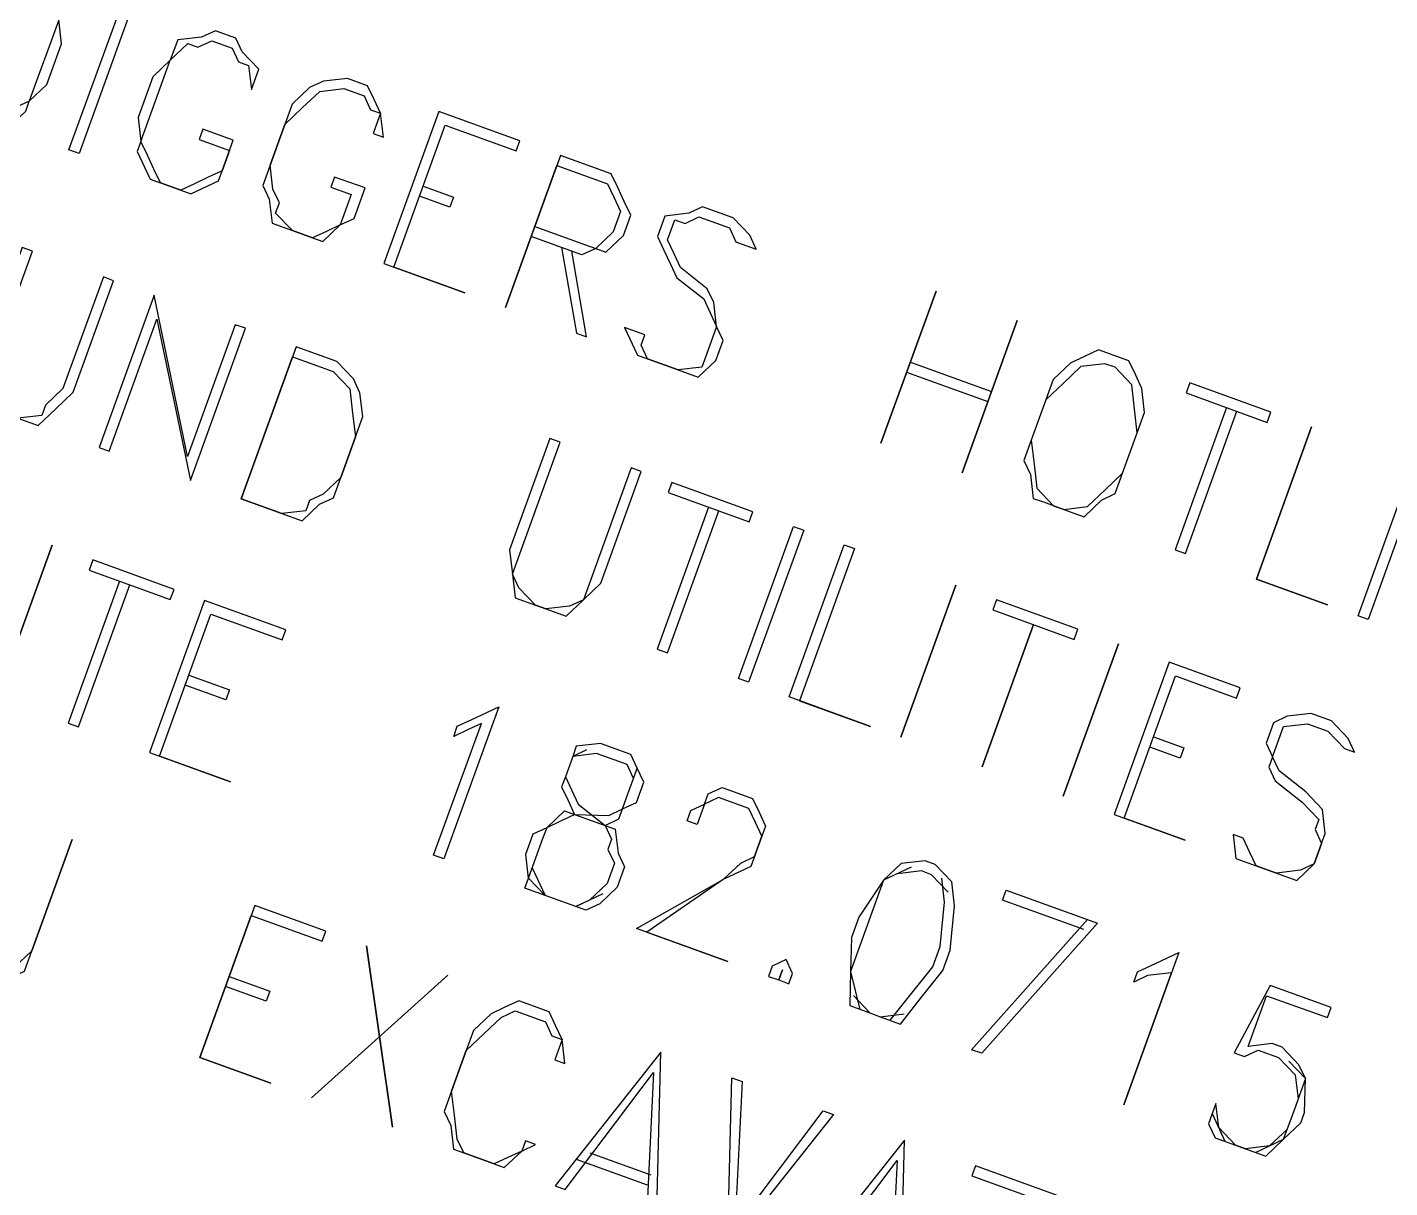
# Model space of a CAD drawing. Header units: feet. Extents: x 2484883 to 2491360, y 414166 to 419420.
# Drawn here: x 2485619.7 to 2485762.5, y 416094.5 to 416216.2 of the extents above; entities that cross this region are included whole.
import ezdxf

# ---------------------------------------------------------------- set-up
doc = ezdxf.new("R2010")
doc.units = ezdxf.units.FT
doc.layers.add('SITE_BASE', color=8, linetype='Continuous')

msp = doc.modelspace()

# ---------------------------------------------------------------- linework, layer by layer
at = {"layer": 'SITE_BASE'}
for p, q in [((2485711.86, 416179.98), (2485720.37, 416176.9)), ((2485712.25, 416181.04), (2485720.76, 416177.96)), ((2485672.63, 416128.01), (2485673.99, 416125.11)), ((2485677.18, 416123.96), (2485680.07, 416125.32)), ((2485745.25, 416099.35), (2485743.9, 416102.24)), ((2485677.23, 416097.48), (2485684.67, 416094.79)), ((2485678.67, 416098.16), (2485685.06, 416095.85))]:
    msp.add_line(p, q, dxfattribs=at)
for points in [[(2485611.31, 416207.91), (2485615.57, 416206.38), (2485617.69, 416205.61), (2485619.53, 416207.35), (2485619.91, 416208.41), (2485621.74, 416210.16), (2485623.28, 416214.41), (2485622.99, 416216.92), (2485623.76, 416219.05), (2485623.08, 416220.5), (2485621.33, 416222.33), (2485617.08, 416223.87), (2485611.31, 416207.91), (2485616.69, 416222.81), (2485620.95, 416221.27), (2485622.69, 416219.43), (2485622.99, 416216.92), (2485622.22, 416214.8), (2485620.68, 416210.54), (2485619.91, 416208.41), (2485618.46, 416207.73), (2485618.08, 416206.67), (2485615.57, 416206.38), (2485611.31, 416207.91)], [(2485625.14, 416202.91), (2485624.07, 416203.3), (2485629.84, 416219.25), (2485630.91, 416218.87), (2485625.14, 416202.91)], [(2485638.08, 416205.45), (2485637.7, 416204.39), (2485640.89, 416203.23), (2485640.12, 416201.11), (2485638.67, 416200.43), (2485637.22, 416199.75), (2485635.78, 416199.07), (2485633.65, 416199.84), (2485632.97, 416201.29), (2485632.29, 416202.73), (2485631.61, 416204.18), (2485632.38, 416206.31), (2485633.92, 416210.56), (2485634.69, 416212.69), (2485636.52, 416214.43), (2485637.58, 416214.05), (2485639.03, 416214.73), (2485641.16, 416213.96), (2485641.84, 416212.51), (2485642.9, 416212.13), (2485643.2, 416209.62), (2485643.97, 416211.74), (2485642.22, 416213.58), (2485641.54, 416215.02), (2485639.42, 416215.79), (2485637.97, 416215.11), (2485635.46, 416214.82), (2485634.69, 416212.69), (2485632.85, 416210.95), (2485631.32, 416206.69), (2485631.61, 416204.18), (2485631.23, 416203.12), (2485632.58, 416200.22), (2485633.65, 416199.84), (2485635.78, 416199.07), (2485636.84, 416198.68), (2485639.74, 416200.04), (2485640.12, 416201.11), (2485641.27, 416204.3), (2485638.08, 416205.45)], [(2485651.91, 416200.45), (2485651.53, 416199.39), (2485653.65, 416198.62), (2485652.88, 416196.49), (2485652.5, 416195.43), (2485651.05, 416194.75), (2485649.6, 416194.07), (2485647.48, 416194.84), (2485645.73, 416196.67), (2485646.12, 416197.73), (2485645.44, 416199.18), (2485645.14, 416201.69), (2485646.68, 416205.95), (2485648.52, 416207.69), (2485650.35, 416209.43), (2485652.86, 416209.73), (2485654.99, 416208.96), (2485655.67, 416207.51), (2485656.73, 416207.13), (2485655.96, 416205), (2485657.03, 416204.62), (2485656.73, 416207.13), (2485656.05, 416208.58), (2485655.37, 416210.02), (2485653.25, 416210.79), (2485650.73, 416210.5), (2485649.28, 416209.82), (2485647.45, 416208.08), (2485646.68, 416205.95), (2485645.14, 416201.69), (2485644.38, 416199.57), (2485645.05, 416198.12), (2485645.35, 416195.61), (2485647.48, 416194.84), (2485649.6, 416194.07), (2485650.67, 416193.68), (2485652.5, 416195.43), (2485653.95, 416196.11), (2485655.1, 416199.3), (2485651.91, 416200.45)], [(2485662.82, 416207.33), (2485657.05, 416191.38), (2485665.56, 416188.3), (2485658.11, 416190.99), (2485663.5, 416205.88), (2485670.94, 416203.19), (2485671.33, 416204.26), (2485662.82, 416207.33)], [(2485675.58, 416202.72), (2485669.81, 416186.76), (2485675.2, 416201.65), (2485680.52, 416199.73), (2485681.2, 416198.28), (2485681.88, 416196.83), (2485681.11, 416194.71), (2485679.27, 416192.96), (2485680.34, 416192.58), (2485682.17, 416194.32), (2485682.94, 416196.45), (2485682.26, 416197.9), (2485681.58, 416199.35), (2485680.9, 416200.79), (2485675.58, 416202.72)], [(2485661.19, 416199.5), (2485664.38, 416198.35), (2485664, 416197.28), (2485660.81, 416198.44)], [(2485682.28, 416184.66), (2485683.64, 416181.76), (2485684.71, 416181.38), (2485687.9, 416180.22), (2485690.02, 416179.45), (2485691.86, 416181.2), (2485692.63, 416183.32), (2485691.95, 416184.77), (2485691.65, 416187.28), (2485690.97, 416188.73), (2485688.17, 416190.95), (2485687.49, 416192.4), (2485686.81, 416193.85), (2485687.58, 416195.97), (2485688.64, 416195.59), (2485690.09, 416196.27), (2485693.28, 416195.11), (2485693.96, 416193.67), (2485695.02, 416193.28), (2485696.09, 416192.9), (2485695.41, 416194.35), (2485693.67, 416196.18), (2485690.48, 416197.33), (2485689.03, 416196.65), (2485686.52, 416196.36), (2485685.75, 416194.23), (2485686.42, 416192.78), (2485687.1, 416191.33), (2485687.78, 416189.89), (2485690.59, 416187.67), (2485691.27, 416186.22), (2485691.95, 416184.77), (2485691.56, 416183.71), (2485690.79, 416181.58), (2485690.41, 416180.52), (2485687.9, 416180.22), (2485684.71, 416181.38), (2485684.03, 416182.82), (2485684.41, 416183.89), (2485682.28, 416184.66)], [(2485672.89, 416195.27), (2485678.21, 416193.35), (2485679.27, 416192.96), (2485677.82, 416192.28), (2485672.51, 416194.21)], [(2485628.74, 416189.58), (2485627.67, 416189.97), (2485623.44, 416178.27), (2485621.61, 416176.53), (2485621.23, 416175.46), (2485618.71, 416175.17), (2485617.65, 416175.55), (2485615.91, 416177.38), (2485615.23, 416178.83), (2485616, 416180.96), (2485620.23, 416192.66), (2485619.16, 416193.05), (2485614.93, 416181.35), (2485615.23, 416178.83), (2485615.52, 416176.32), (2485617.65, 416175.55), (2485618.71, 416175.17), (2485620.84, 416174.4), (2485622.68, 416176.14), (2485624.51, 416177.88), (2485628.74, 416189.58)], [(2485675.7, 416193.05), (2485677.26, 416184.07), (2485678.32, 416183.68), (2485676.76, 416192.67)], [(2485709.17, 416172.53), (2485714.94, 416188.49), (2485709.17, 416172.53)], [(2485636.8, 416168.63), (2485642.57, 416184.59), (2485641.5, 416184.97), (2485636.5, 416171.14), (2485632.99, 416188.05), (2485627.22, 416172.09), (2485628.29, 416171.71), (2485633.29, 416185.53), (2485636.8, 416168.63)], [(2485723.45, 416185.41), (2485717.68, 416169.45), (2485723.45, 416185.41)], [(2485642.12, 416166.71), (2485646.37, 416165.17), (2485648.5, 416164.4), (2485650.33, 416166.14), (2485651.78, 416166.82), (2485652.55, 416168.95), (2485654.09, 416173.2), (2485654.86, 416175.33), (2485654.56, 416177.84), (2485653.88, 416179.29), (2485652.14, 416181.12), (2485647.89, 416182.66), (2485642.12, 416166.71), (2485647.5, 416181.6), (2485651.76, 416180.06), (2485653.5, 416178.23), (2485653.79, 416175.71), (2485654.09, 416173.2), (2485652.55, 416168.95), (2485650.72, 416167.21), (2485649.27, 416166.53), (2485648.88, 416165.46), (2485646.37, 416165.17), (2485642.12, 416166.71)], [(2485731.96, 416182.33), (2485730.51, 416181.65), (2485729.06, 416180.97), (2485727.23, 416179.23), (2485726.46, 416177.1), (2485724.92, 416172.85), (2485724.15, 416170.72), (2485724.83, 416169.27), (2485725.13, 416166.76), (2485726.19, 416166.38), (2485729.38, 416165.22), (2485730.45, 416164.84), (2485732.28, 416166.58), (2485733.73, 416167.26), (2485734.5, 416169.39), (2485736.03, 416173.64), (2485736.8, 416175.77), (2485736.51, 416178.28), (2485735.83, 416179.73), (2485735.15, 416181.18), (2485731.96, 416182.33)], [(2485732.64, 416180.88), (2485730.13, 416180.59), (2485728.29, 416178.85), (2485726.46, 416177.1), (2485724.92, 416172.85), (2485725.22, 416170.34), (2485725.51, 416167.83), (2485727.25, 416165.99), (2485728.32, 416165.61), (2485730.83, 416165.9), (2485732.66, 416167.65), (2485734.5, 416169.39), (2485736.03, 416173.64), (2485735.74, 416176.16), (2485735.45, 416178.67), (2485733.7, 416180.5), (2485732.64, 416180.88)], [(2485749.66, 416174.73), (2485750.04, 416175.8), (2485741.53, 416178.87), (2485741.15, 416177.81), (2485749.66, 416174.73)], [(2485745.4, 416176.27), (2485740.02, 416161.38), (2485741.08, 416160.99), (2485746.47, 416175.89)], [(2485748.53, 416158.3), (2485755.97, 416155.61), (2485748.53, 416158.3), (2485754.3, 416174.26), (2485748.53, 416158.3)], [(2485684.05, 416169.59), (2485682.99, 416169.97), (2485678.76, 416158.27), (2485677.99, 416156.14), (2485676.54, 416155.46), (2485674.03, 416155.17), (2485672.96, 416155.55), (2485671.22, 416157.39), (2485670.54, 416158.83), (2485671.31, 416160.96), (2485675.54, 416172.66), (2485674.48, 416173.05), (2485670.25, 416161.35), (2485670.54, 416158.83), (2485670.84, 416156.32), (2485672.96, 416155.55), (2485674.03, 416155.17), (2485676.16, 416154.4), (2485677.99, 416156.14), (2485679.82, 416157.88), (2485684.05, 416169.59)], [(2485760.23, 416154.07), (2485759.17, 416154.45), (2485764.94, 416170.41), (2485766, 416170.03), (2485760.23, 416154.07)], [(2485695.37, 416164.29), (2485695.75, 416165.36), (2485687.24, 416168.43), (2485686.86, 416167.37), (2485695.37, 416164.29)], [(2485691.11, 416165.83), (2485685.73, 416150.94), (2485686.79, 416150.55), (2485692.18, 416165.45)], [(2485622.31, 416161.84), (2485618.08, 416150.14), (2485616.25, 416148.39), (2485614.8, 416147.72), (2485613.35, 416147.04), (2485611.23, 416147.81), (2485610.55, 416149.25), (2485609.87, 416150.7), (2485609.57, 416153.21), (2485613.81, 416164.91), (2485609.57, 416153.21), (2485608.81, 416151.09), (2485610.16, 416148.19), (2485611.23, 416147.81), (2485613.35, 416147.04), (2485614.42, 416146.65), (2485617.31, 416148.01), (2485618.08, 416150.14), (2485622.31, 416161.84)], [(2485695.3, 416147.48), (2485694.24, 416147.86), (2485700.01, 416163.82), (2485701.07, 416163.43), (2485695.3, 416147.48)], [(2485699.56, 416145.94), (2485705.33, 416161.89), (2485706.39, 416161.51), (2485700.62, 416145.55), (2485708.07, 416142.86), (2485699.56, 416145.94)], [(2485634.69, 416156.16), (2485635.08, 416157.22), (2485626.57, 416160.3), (2485626.19, 416159.24), (2485634.69, 416156.16)], [(2485629.38, 416158.08), (2485623.99, 416143.19), (2485625.06, 416142.81), (2485630.44, 416157.7)], [(2485711.26, 416141.71), (2485717.03, 416157.66), (2485711.26, 416141.71)], [(2485638.27, 416156.07), (2485632.5, 416140.11), (2485641.01, 416137.04), (2485633.57, 416139.73), (2485638.95, 416154.62), (2485646.4, 416151.93), (2485646.78, 416152.99), (2485638.27, 416156.07)], [(2485729.41, 416151.98), (2485729.79, 416153.05), (2485721.28, 416156.12), (2485720.9, 416155.06), (2485729.41, 416151.98)], [(2485725.15, 416153.52), (2485719.77, 416138.63), (2485725.15, 416153.52)], [(2485728.28, 416135.55), (2485734.05, 416151.51), (2485728.28, 416135.55)], [(2485739.36, 416149.59), (2485733.6, 416133.63), (2485741.04, 416130.94), (2485734.66, 416133.25), (2485740.04, 416148.14), (2485746.43, 416145.83), (2485746.81, 416146.89), (2485739.36, 416149.59)], [(2485636.64, 416148.24), (2485640.9, 416146.7), (2485640.51, 416145.64), (2485636.26, 416147.17)], [(2485663.35, 416128.96), (2485662.29, 416129.34), (2485667.29, 416143.17), (2485665.84, 416142.49), (2485664.39, 416141.81), (2485664.77, 416142.88), (2485666.22, 416143.56), (2485669.12, 416144.92), (2485663.35, 416128.96)], [(2485746.07, 416131.53), (2485746.36, 416129.02), (2485748.49, 416128.25), (2485750.62, 416127.48), (2485752.74, 416126.71), (2485754.58, 416128.45), (2485755.34, 416130.58), (2485755.73, 416131.64), (2485755.43, 416134.15), (2485753.69, 416135.99), (2485750.89, 416138.2), (2485750.21, 416139.65), (2485750.59, 416140.72), (2485751.36, 416142.84), (2485753.87, 416143.14), (2485756, 416142.37), (2485757.74, 416140.54), (2485758.81, 416140.15), (2485758.13, 416141.6), (2485756.38, 416143.43), (2485754.26, 416144.2), (2485751.74, 416143.91), (2485750.3, 416143.23), (2485749.53, 416141.1), (2485750.21, 416139.65), (2485749.82, 416138.59), (2485750.5, 416137.14), (2485753.31, 416134.92), (2485755.05, 416133.09), (2485754.67, 416132.03), (2485755.34, 416130.58), (2485754.58, 416128.45), (2485753.13, 416127.77), (2485750.62, 416127.48), (2485748.49, 416128.25), (2485747.81, 416129.69), (2485747.13, 416131.14), (2485746.07, 416131.53)], [(2485737.74, 416141.76), (2485740.93, 416140.6), (2485740.54, 416139.54), (2485737.35, 416140.69)], [(2485678.31, 416140.39), (2485676.86, 416139.71), (2485676.09, 416137.58), (2485676.77, 416136.14), (2485677.45, 416134.69), (2485680.25, 416132.47), (2485681.32, 416132.09), (2485681.61, 416129.57), (2485682.29, 416128.13), (2485681.52, 416126), (2485679.69, 416124.25), (2485678.24, 416123.58), (2485677.18, 416123.96), (2485673.99, 416125.11), (2485671.86, 416125.88), (2485672.24, 416126.95), (2485671.95, 416129.46), (2485672.72, 416131.59), (2485674.17, 416132.27), (2485676, 416134.01), (2485677.06, 416133.62), (2485680.64, 416133.53), (2485682.09, 416134.21), (2485682.47, 416135.28), (2485683.24, 416137.4), (2485683.63, 416138.47)], [(2485679.76, 416141.07), (2485677.24, 416140.78), (2485676.86, 416139.71), (2485676.09, 416137.58), (2485675.7, 416136.52), (2485676.38, 416135.07), (2485677.06, 416133.62), (2485680.25, 416132.47), (2485680.93, 416131.02), (2485680.55, 416129.96), (2485681.23, 416128.51), (2485680.46, 416126.38), (2485678.63, 416124.64), (2485677.18, 416123.96), (2485673.99, 416125.11), (2485672.24, 416126.95), (2485673.01, 416129.07), (2485673.78, 416131.2), (2485674.17, 416132.27), (2485675.61, 416132.94), (2485677.06, 416133.62), (2485680.25, 416132.47), (2485681.7, 416133.15), (2485682.09, 416134.21), (2485683.54, 416134.89), (2485684.3, 416137.02), (2485683.63, 416138.47), (2485682.95, 416139.92), (2485679.76, 416141.07)], [(2485683.24, 416137.4), (2485682.56, 416138.85), (2485679.37, 416140.01), (2485676.86, 416139.71)], [(2485683.56, 416121.65), (2485692.63, 416126.79), (2485694.47, 416128.53), (2485695.92, 416129.21), (2485696.68, 416131.34), (2485696.01, 416132.79), (2485695.33, 416134.24), (2485692.14, 416135.39), (2485690.69, 416134.71), (2485690.3, 416133.65), (2485689.92, 416132.58), (2485688.85, 416132.97), (2485689.24, 416134.03), (2485690.69, 416134.71), (2485691.07, 416135.78), (2485692.52, 416136.45), (2485695.71, 416135.3), (2485696.39, 416133.85), (2485697.07, 416132.4), (2485696.68, 416131.34), (2485695.92, 416129.21), (2485695.53, 416128.15), (2485692.63, 416126.79), (2485684.62, 416121.27), (2485693.13, 416118.19), (2485683.56, 416121.65)], [(2485624.4, 416131.01), (2485620.17, 416119.31), (2485618.34, 416117.57), (2485616.89, 416116.89), (2485614.38, 416116.6), (2485613.31, 416116.98), (2485611.57, 416118.81), (2485611.96, 416119.88), (2485611.66, 416122.39), (2485615.89, 416134.09), (2485611.66, 416122.39), (2485610.89, 416120.26), (2485611.19, 416117.75), (2485613.31, 416116.98), (2485614.38, 416116.6), (2485616.5, 416115.83), (2485619.4, 416117.19), (2485620.17, 416119.31), (2485624.4, 416131.01)], [(2485713.79, 416128.76), (2485711.28, 416128.47), (2485709.45, 416126.73), (2485706.85, 416122.85), (2485706.08, 416120.73), (2485705.99, 416117.15), (2485705.9, 416113.58), (2485708.02, 416112.81), (2485709.09, 416112.42), (2485711.22, 416111.65), (2485713.43, 416114.46), (2485715.65, 416117.27), (2485716.42, 416119.39), (2485716.89, 416124.03), (2485716.6, 416126.55), (2485714.86, 416128.38), (2485713.79, 416128.76)], [(2485712.35, 416128.08), (2485709.45, 416126.73), (2485707.91, 416122.47), (2485707.14, 416120.34), (2485705.99, 416117.15), (2485706.96, 416113.19)], [(2485716.22, 416125.48), (2485714.47, 416127.31), (2485713.41, 416127.7), (2485710.9, 416127.4)], [(2485710.15, 416112.04), (2485712.37, 416114.84), (2485714.59, 416117.65), (2485715.36, 416119.78), (2485715.83, 416124.42), (2485715.54, 416126.93)], [(2485730.43, 416121.55), (2485721.92, 416124.62), (2485722.3, 416125.69), (2485731.88, 416122.22), (2485719.73, 416108.58), (2485718.66, 416108.96), (2485730.81, 416122.61)], [(2485650.99, 416121.4), (2485643.55, 416124.09), (2485637.78, 416108.14), (2485643.16, 416123.03), (2485650.61, 416120.34), (2485650.99, 416121.4)], [(2485657.99, 416100.83), (2485655.25, 416119.86), (2485657.99, 416100.83)], [(2485734.62, 416103.19), (2485739.62, 416117.02), (2485737.11, 416116.73), (2485735.66, 416116.05), (2485736.04, 416117.11), (2485737.49, 416117.79), (2485740.39, 416119.15), (2485734.62, 416103.19)], [(2485699.22, 416118.4), (2485697.77, 416117.72), (2485697.39, 416116.65), (2485698.45, 416116.27), (2485699.51, 416115.88), (2485699.9, 416116.95), (2485699.22, 416118.4)], [(2485698.84, 416117.33), (2485698.45, 416116.27), (2485698.84, 416117.33)], [(2485640.86, 416116.65), (2485645.11, 416115.11), (2485644.73, 416114.04), (2485640.47, 416115.58)], [(2485663.76, 416116.78), (2485649.48, 416103.91), (2485663.76, 416116.78)], [(2485751.73, 416100.61), (2485749.89, 416098.87), (2485747.38, 416098.58), (2485746.32, 416098.96), (2485744.58, 416100.79), (2485744.28, 416103.31), (2485743.51, 416101.18), (2485744.19, 416099.73), (2485746.32, 416098.96), (2485747.38, 416098.58), (2485749.51, 416097.81), (2485751.34, 416099.55), (2485753.18, 416101.29), (2485753.56, 416102.36), (2485753.65, 416105.93), (2485752.97, 416107.38), (2485751.23, 416109.21), (2485750.16, 416109.6), (2485747.65, 416109.3), (2485749.58, 416114.62), (2485755.96, 416112.32), (2485756.34, 416113.38), (2485749.96, 416115.69), (2485746.2, 416108.62), (2485747.27, 416108.24), (2485748.72, 416108.92), (2485750.84, 416108.15), (2485752.59, 416106.32), (2485752.88, 416103.81)], [(2485706.28, 416114.64), (2485708.02, 416112.81), (2485709.09, 416112.42), (2485711.6, 416112.72)], [(2485672.97, 416099.02), (2485671.91, 416099.4), (2485671.52, 416098.34), (2485670.07, 416097.66), (2485668.63, 416096.98), (2485665.44, 416098.14), (2485664.76, 416099.58), (2485664.46, 416102.1), (2485664.17, 416104.61), (2485665.71, 416108.86), (2485667.54, 416110.61), (2485669.37, 416112.35), (2485670.82, 416113.03), (2485674.01, 416111.88), (2485674.69, 416110.43), (2485675.75, 416110.04), (2485674.98, 416107.91), (2485676.05, 416107.53), (2485675.75, 416110.04), (2485675.07, 416111.49), (2485674.4, 416112.94), (2485671.2, 416114.09), (2485669.76, 416113.41), (2485668.31, 416112.73), (2485666.47, 416110.99), (2485665.71, 416108.86), (2485664.17, 416104.61), (2485663.4, 416102.48), (2485664.08, 416101.03), (2485664.37, 416098.52), (2485665.44, 416098.14), (2485668.63, 416096.98), (2485669.69, 416096.6), (2485671.52, 416098.34), (2485672.97, 416099.02)], [(2485686.1, 416108.71), (2485675.01, 416094.68), (2485676.07, 416094.29), (2485685.33, 416106.58), (2485684.58, 416091.21), (2485685.65, 416090.83), (2485686.1, 416108.71)], [(2485637.78, 416108.14), (2485645.22, 416105.44), (2485637.78, 416108.14)], [(2485751.91, 416107.77), (2485753.65, 416105.93), (2485752.5, 416102.74), (2485752.11, 416101.68), (2485751.34, 416099.55), (2485748.45, 416098.19)], [(2485693.09, 416088.14), (2485693.54, 416106.02), (2485694.61, 416105.63), (2485693.86, 416090.26), (2485703.12, 416102.55), (2485704.18, 416102.17), (2485693.09, 416088.14)], [(2485711.63, 416099.48), (2485700.54, 416085.45), (2485701.6, 416085.06), (2485710.86, 416097.35), (2485710.11, 416081.98), (2485711.17, 416081.6), (2485711.63, 416099.48)], [(2485727.2, 416092.65), (2485727.58, 416093.71), (2485719.07, 416096.79), (2485718.69, 416095.72), (2485727.2, 416092.65)]]:
    msp.add_lwpolyline(points, dxfattribs=at)

doc.saveas('drawing.dxf')
